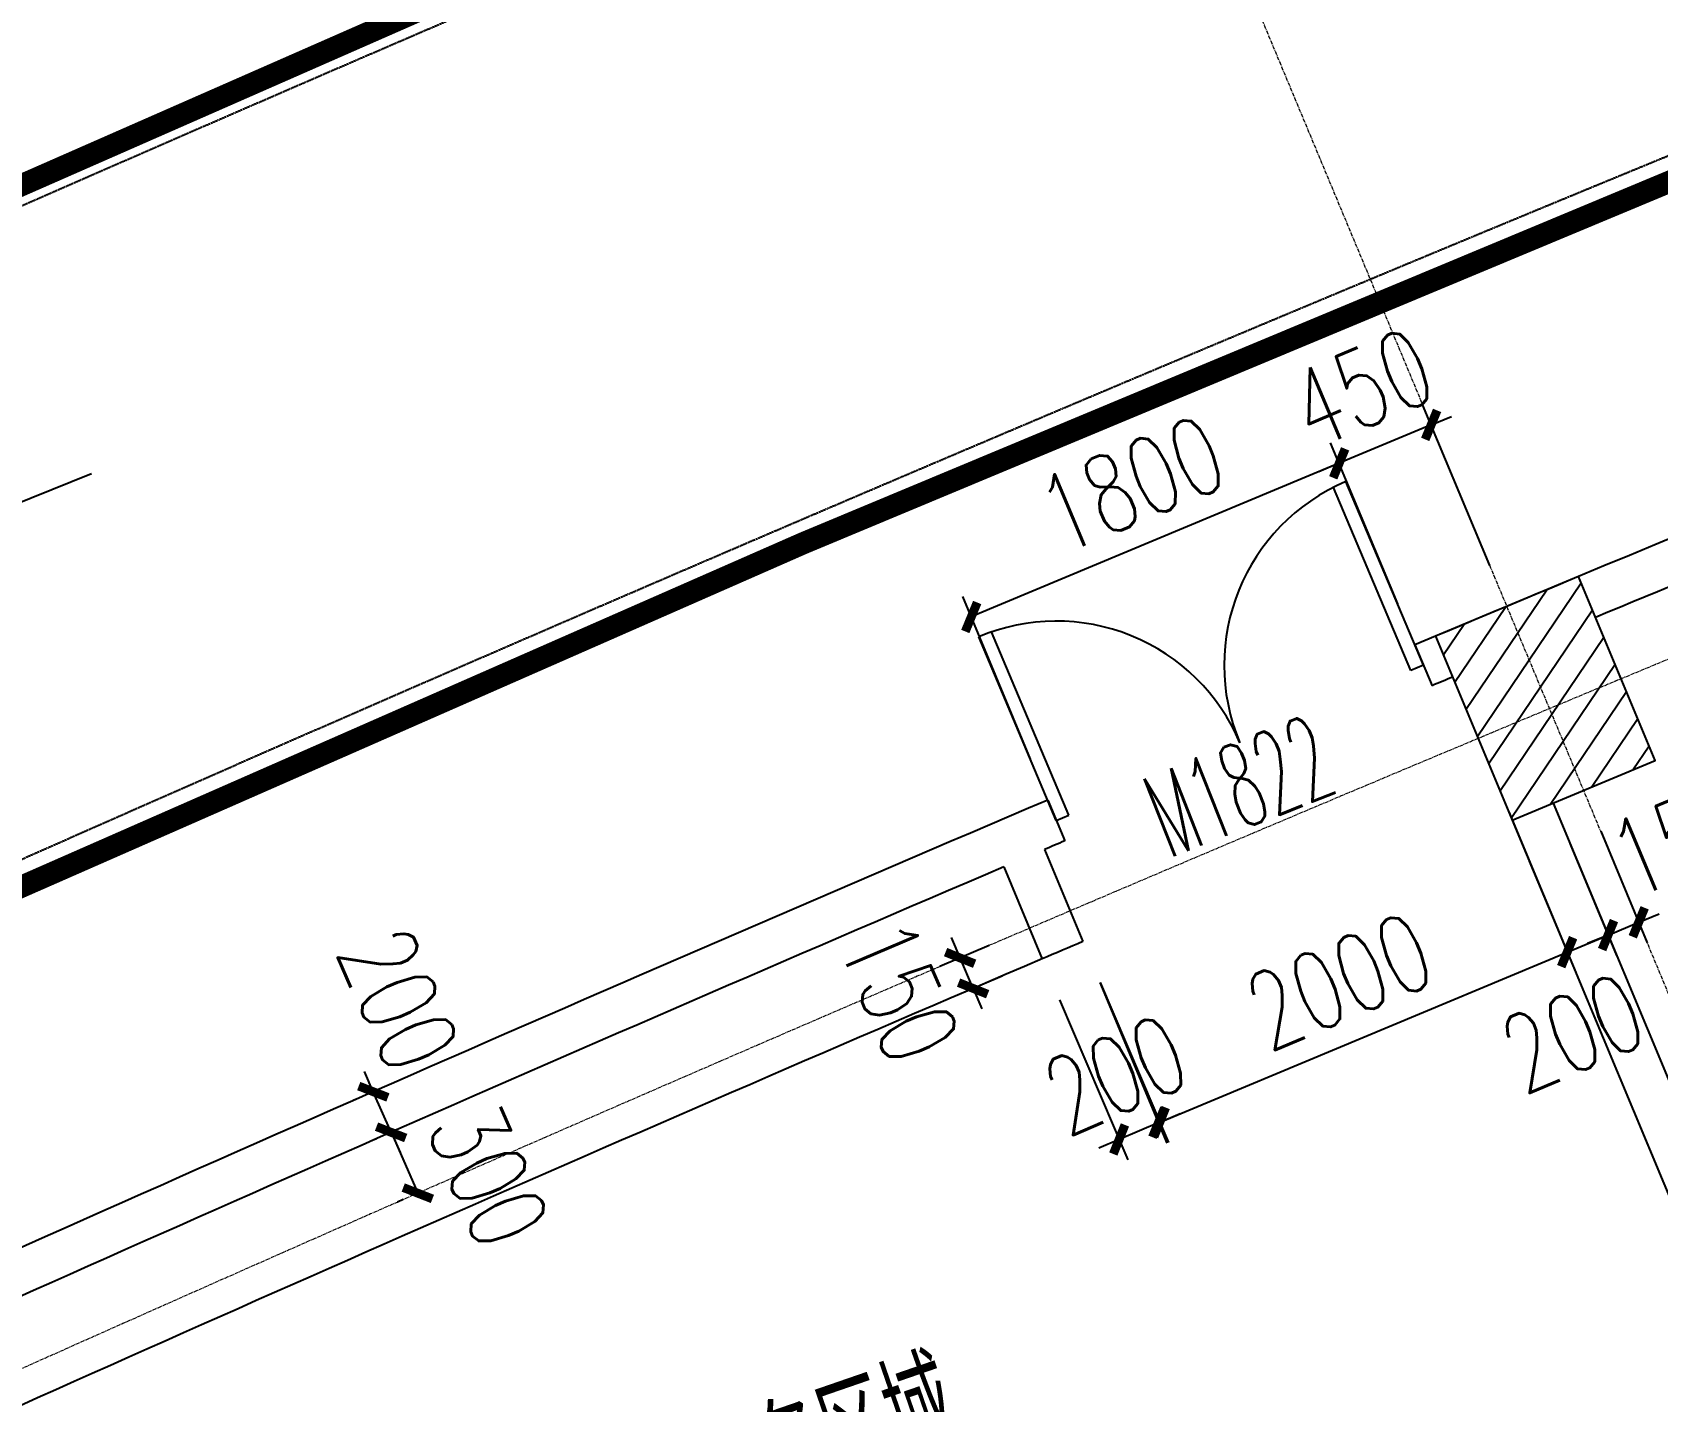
# Model space of a CAD drawing. Header units: millimetres. Extents: x -167 to 12027559, y -6694179 to 6449.
# Drawn here: x 11655707 to 11663045, y -6418871 to -6412690 of the extents above; entities that cross this region are included whole.
import ezdxf
from ezdxf.enums import TextEntityAlignment as Align

# ---------------------------------------------------------------- set-up
doc = ezdxf.new("R2010")
doc.units = ezdxf.units.MM
doc.header["$LTSCALE"] = 10
for name, pattern in [('A1-RG-AXIS$0$CENTER', [50.8, 31.75, -6.35, 6.35, -6.35]), ('A1-RI-F1$0$442 Site - clean$0$HIDDEN2', [0.1875, 0.125, -0.0625]), ('A1-RI-F1$0$442 Site - Ground$0$HIDDEN2', [0.1875, 0.125, -0.0625]), ('A1-RI-F1$0$CENTER2', [1.125, 0.75, -0.125, 0.125, -0.125]), ('A1-RI-F1$0$DASHDOT', [1, 0.5, -0.25, 0, -0.25])]:
    doc.linetypes.add(name, pattern=pattern)
for name, color, linetype in [('A1-RD-1F$0$A-GLAZ', 140, 'Continuous'), ('A1-RG-AXIS$0$A-COLU-HATH', 8, 'Continuous'), ('A1-RG-AXIS$0$A-COLUMN', 7, 'Continuous'), ('A1-RG-AXIS$0$A2-RG-AXIS-150$0$A-DIMS-100', 1, 'Continuous'), ('A1-RI-F1$0$0M-防火分区、防烟分区', 30, 'A1-RI-F1$0$DASHDOT'), ('A1-RI-F1$0$442 Site - Ground$0$mry-overhead', 253, 'A1-RI-F1$0$442 Site - Ground$0$HIDDEN2'), ('A1-RI-F1$0$A-DIMS-1：100', 1, 'Continuous'), ('A1-RI-F1$0$A-DOOR', 32, 'Continuous'), ('A1-RI-F1$0$A-FIXT', 55, 'Continuous'), ('A1-RI-F1$0$A-FUZHUXIAN', 55, 'Continuous'), ('A1-RI-F1$0$A-STRS-TREA', 50, 'Continuous'), ('A1-RI-F1$0$A-SYMB-AREA', 4, 'Continuous'), ('A1-RI-F1$0$A-SYMB-NAME', 4, 'Continuous'), ('A1-RI-F1$0$A-WALL', 7, 'Continuous'), ('A1-RI-F1$0$G-ACCS', 7, 'Continuous'), ('A1-RI-F1$0$N-SYMB-DOOR', 13, 'Continuous'), ('A1-RI-F1$0$N-SYMB-DOOR1', 13, 'Continuous'), ('A1-RI-F1$0$N-SYMB-DOOR2', 13, 'Continuous'), ('A1-RI-F1$0$道路中线_内部道路', 3, 'A1-RI-F1$0$CENTER2')]:
    doc.layers.add(name, color=color, linetype=linetype)
doc.layers.add('A1-RG-AXIS$0$A-GRID', color=1, linetype='A1-RG-AXIS$0$CENTER', lineweight=9)
doc.styles.add('A1-RG-AXIS$0$A2-RG-AXIS-150$0$XD2008', font='romans.shx', dxfattribs={"width": 0.7})
doc.styles.add('A1-RI-F1$0$ECADI', font='gbeitc.shx', dxfattribs={"width": 0.7, "bigfont": 'gbcbig.shx'})
doc.styles.add('A1-RI-F1$0$ECADI-SYM', font='simplex.shx', dxfattribs={"width": 0.7, "bigfont": 'hztxt.shx'})
doc.styles.add('A1-RI-F1$0$XD2008', font='txt.shx', dxfattribs={"width": 0.7, "bigfont": 'xd-hztxt.shx'})
doc.dimstyles.new('A1-RG-AXIS$0$A2-RG-AXIS-150$0$XD100', dxfattribs={"dimscale": 100, "dimtxt": 5.5, "dimasz": 1.5, "dimexe": 1, "dimexo": 2, "dimgap": 0.5, "dimtad": 1, "dimdec": 0, "dimdsep": 46, "dimtxsty": 'A1-RG-AXIS$0$A2-RG-AXIS-150$0$XD2008', "dimblk": 'A1-RG-AXIS$0$A2-RG-AXIS-150$0$_ArchTick', "dimcen": 2.5, "dimclrt": 4, "dimaunit": 1, "dimadec": 3, "dimazin": 0, "dimtfac": 1, "dimtdec": 0, "dimtix": 1, "dimtmove": 0, "dimatfit": 3, "dimfxl": 0, "dimtolj": 1, "dimtzin": 0, "dimarcsym": 0})
doc.dimstyles.new('A1-RI-F1$0$XD100$0', dxfattribs={"dimscale": 100, "dimtxt": 3.5, "dimasz": 2, "dimexe": 1, "dimexo": 2, "dimgap": 1, "dimtad": 1, "dimdec": 0, "dimdsep": 46, "dimtxsty": 'A1-RI-F1$0$XD2008', "dimblk1": 'A1-RI-F1$0$_ArchTick', "dimblk2": 'A1-RI-F1$0$_ArchTick', "dimsah": 1, "dimcen": 2.5, "dimclrd": 1, "dimclre": 1, "dimclrt": 4, "dimaunit": 1, "dimadec": 0, "dimazin": 0, "dimtfac": 1, "dimtdec": 0, "dimtix": 1, "dimtmove": 2, "dimatfit": 3, "dimfxl": 0, "dimtolj": 1, "dimtzin": 0, "dimarcsym": 0})

# ---------------------------------------------------------------- blocks, each defined once
blk = doc.blocks.new('A1-RI-F1$0$1500')
at = {"layer": 'A1-RI-F1$0$A-DOOR'}
for p, q in [((0, 100), (0, 850)), ((51.4, 100), (51.4, 848.2)), ((1448.6, 100), (1448.6, 848.2)), ((1500, 100), (1500, 850)), ((0, 100), (51.4, 100)), ((1500, 100), (1448.6, 100))]:
    blk.add_line(p, q, dxfattribs=at)
for centre, start, end in [((0, 100), 0, 90), ((1500, 100), 90, 180)]:
    blk.add_arc(centre, 750, start, end, dxfattribs=at)
blk = doc.blocks.new('A1-RI-F1$0$5erhfh')
at = {"layer": 'A1-RI-F1$0$A-SYMB-AREA', "style": 'A1-RI-F1$0$ECADI', "width": 0.7}
blk.add_attdef('340M2', text='', height=2.5, dxfattribs=at).set_placement((0, 1.25), align=Align.MIDDLE_LEFT)
at = {"layer": 'A1-RI-F1$0$A-SYMB-NAME', "style": 'A1-RI-F1$0$ECADI', "width": 0.7}
blk.add_attdef('CHINESENAME', (-12.29, 3.09), '', height=4.5, dxfattribs=at)
blk = doc.blocks.new('A1-RG-AXIS$0$A2-RG-AXIS-150$0$_ArchTick')
at = {"color": 0, "linetype": 'ByBlock', "const_width": 0.4}
blk.add_lwpolyline([(-0.5, -0.5), (0.5, 0.5)], dxfattribs=at)
blk = doc.blocks.new('*D681')
at = {"layer": 'A1-RG-AXIS$0$A2-RG-AXIS-150$0$A-DIMS-100', "color": 0, "lineweight": -2, "ltscale": 3}
for p, q in [((11670910, -6387267.3), (11670915.9, -6387284)), ((11580897.2, -6435951), (11580908, -6435965))]:
    blk.add_line(p, q, dxfattribs=at)
blk.add_arc((11778731.9, -6694178.6), 325182.4, 109.357031, 127.456634, dxfattribs=at)
at = {"layer": 'Defpoints', "color": 0, "ltscale": 3}
for p in [(11670976.3, -6387456), (11639299.9, -6400406.2), (11581018.9, -6436109.7), (11778731.9, -6694178.6)]:
    blk.add_point(p, dxfattribs=at)
at = {"layer": 'A1-RG-AXIS$0$A2-RG-AXIS-150$0$A-DIMS-100', "color": 0, "lineweight": -2, "ltscale": 3, "xscale": 150, "yscale": 150, "zscale": 150}
for p, rotation in [((11670949, -6387378.3), 19.35703132825471), ((11580968.8, -6436044.4), 217.4566338573137)]:
    blk.add_blockref('A1-RG-AXIS$0$A2-RG-AXIS-150$0$_ArchTick', p, dxfattribs=dict(at, rotation=rotation))
at = {"layer": 'A1-RG-AXIS$0$A2-RG-AXIS-150$0$A-DIMS-100', "color": 4, "ltscale": 3, "insert": (11623903.2, -6407910.6), "char_height": 375, "attachment_point": 5, "rotation": 28.40683, "style": 'A1-RG-AXIS$0$A2-RG-AXIS-150$0$XD2008'}
blk.add_mtext('\\A1;18°5\'59"', dxfattribs=at)
blk = doc.blocks.new('A1-RG-AXIS$0$colu')
at = {"layer": 'A1-RG-AXIS$0$A-COLU-HATH', "linetype": 'ByBlock'}
h = blk.add_hatch(dxfattribs=at)
h.set_pattern_fill('ANSI31', color=256, scale=888, angle=11, style=0)
h.set_pattern_definition([(56, (-5304, 12651), (-92.02317055, 62.0704123), [])])
h.paths.add_polyline_path([(11591264.2, -6433838.8), (11591158.5, -6433556.8), (11590222.1, -6433907.7), (11590399.9, -6434382.1)])
h.paths.add_polyline_path([(11582705.6, -6437301.3), (11582516, -6436795.2), (11581579.6, -6437146.1), (11581701, -6437474.4)])
h.paths.add_polyline_path([(11590471.6, -6449023.6), (11591079.8, -6449817.4), (11591635.4, -6449391.7), (11591027.3, -6448597.9)])
h.paths.add_polyline_path([(11597647.1, -6443800.1), (11598173.7, -6444529.9), (11598741.4, -6444120.4), (11598214.8, -6443390.5)])
h.paths.add_polyline_path([(11585545.5, -6442593.7), (11586153.7, -6443387.5), (11586709.3, -6442961.8), (11586101.2, -6442168)])
h.paths.add_polyline_path([(11592849.2, -6437150.3), (11593375.8, -6437880.2), (11593943.4, -6437470.6), (11593416.8, -6436740.7)])
h.paths.add_polyline_path([(11606394.6, -6455923.8), (11606921.2, -6456653.6), (11607488.9, -6456244), (11606962.3, -6455514.2)])
h.paths.add_polyline_path([(11601625.9, -6449314.5), (11602152.5, -6450044.4), (11602720.2, -6449634.8), (11602193.6, -6448905)])
edge = h.paths.add_edge_path()
edge.add_arc((11595249.5, -6454684.4), 425, 0, 360)
edge = h.paths.add_edge_path()
edge.add_arc((11600175.9, -6461114.9), 425, 0, 360)
h.paths.add_polyline_path([(11613306.9, -6451073.5), (11613812.4, -6451818.2), (11614391.5, -6451425.1), (11613886.1, -6450680.4)])
h.paths.add_polyline_path([(11620355.7, -6446423.7), (11620839.5, -6447182.6), (11621429.7, -6446806.3), (11620945.9, -6446047.4)])
h.paths.add_polyline_path([(11615974.2, -6439551.7), (11616458.1, -6440310.5), (11617048.3, -6439934.2), (11616564.5, -6439175.3)])
h.paths.add_polyline_path([(11608730, -6444330.1), (11609235.4, -6445074.8), (11609814.6, -6444681.6), (11609309.2, -6443937)])
h.paths.add_polyline_path([(11600306.1, -6431918.8), (11600811.6, -6432663.5), (11601390.7, -6432270.4), (11600885.3, -6431525.7)])
h.paths.add_polyline_path([(11607910.2, -6426903.7), (11608394.1, -6427662.5), (11608984.3, -6427286.2), (11608500.5, -6426527.3)])
h.paths.add_polyline_path([(11630302.3, -6423284.6), (11630692.9, -6423982.7), (11631129.2, -6423738.6), (11630738.6, -6423040.4)])
h.paths.add_polyline_path([(11626248.1, -6416039.2), (11626638.7, -6416737.4), (11627075.1, -6416493.2), (11626684.4, -6415795.1)])
h.paths.add_polyline_path([(11627535, -6441978.3), (11627996.9, -6442750.7), (11628597.7, -6442391.5), (11628135.8, -6441619.1)])
h.paths.add_polyline_path([(11634839, -6437740.8), (11635278.5, -6438526.2), (11635889.4, -6438184.4), (11635449.9, -6437399)])
h.paths.add_polyline_path([(11615655.2, -6422108.9), (11616117.1, -6422881.3), (11616717.9, -6422522.1), (11616256, -6421749.7)])
h.paths.add_polyline_path([(11619863.2, -6429146.9), (11620325, -6429919.3), (11620925.8, -6429560.1), (11620464, -6428787.6)])
h.paths.add_polyline_path([(11630859.3, -6430628.5), (11631298.8, -6431413.9), (11631909.7, -6431072.1), (11631470.2, -6430286.7)])
h.paths.add_polyline_path([(11627538.8, -6424694.4), (11627978.3, -6425479.8), (11628589.1, -6425138), (11628149.7, -6424352.6)])
h.paths.add_polyline_path([(11623352.7, -6434983.2), (11623814.5, -6435755.7), (11624415.3, -6435396.5), (11623953.5, -6434624)])
h.paths.add_polyline_path([(11623534.7, -6417538.5), (11623974.1, -6418323.9), (11624585, -6417982.1), (11624145.5, -6417196.7)])
h.paths.add_polyline_path([(11635339.1, -6420464.1), (11635755.9, -6421261.8), (11636376.3, -6420937.7), (11635959.6, -6420140)])
h.paths.add_polyline_path([(11645506.5, -6407137.9), (11645842, -6407864.2), (11645388.1, -6408073.9), (11645052.6, -6407347.6)])
h.paths.add_polyline_path([(11648218.5, -6414201.1), (11648554, -6414927.4), (11649007.9, -6414717.7), (11648672.4, -6413991.5)])
h.paths.add_polyline_path([(11649797, -6429903.6), (11650190.6, -6430712.9), (11650820.1, -6430406.7), (11650426.4, -6429597.4)])
h.paths.add_polyline_path([(11632162.7, -6412872.3), (11631542.2, -6413196.4), (11632283.1, -6414614.6), (11632903.5, -6414290.4)])
h.paths.add_polyline_path([(11648552.6, -6404922.5), (11647914.6, -6405210.5), (11648572.8, -6406668.9), (11649210.9, -6406380.9)])
h.paths.add_polyline_path([(11638487.9, -6426491.2), (11638904.6, -6427288.9), (11639525, -6426964.7), (11639108.3, -6426167.1)])
h.paths.add_polyline_path([(11646232.1, -6422574.6), (11646625.7, -6423383.9), (11647255.2, -6423077.7), (11646861.6, -6422268.4)])
h.paths.add_polyline_path([(11643257.7, -6416459.6), (11643651.4, -6417268.9), (11644280.8, -6416962.8), (11643887.2, -6416153.4)])
edge = h.paths.add_edge_path()
edge.add_arc((11640554, -6410100.5), 425, 0, 360)
h.paths.add_polyline_path([(11642261.7, -6433714.8), (11642678.5, -6434512.5), (11643298.9, -6434188.4), (11642882.2, -6433390.7)])
h.paths.add_polyline_path([(11657438.5, -6426310.3), (11657808.8, -6427130.6), (11658446.8, -6426842.6), (11658076.5, -6426022.3)])
h.paths.add_polyline_path([(11654085.6, -6418882), (11654455.8, -6419702.3), (11655093.8, -6419414.3), (11654723.6, -6418594)])
h.paths.add_polyline_path([(11659423.4, -6409140.7), (11659769.9, -6409971.3), (11660416, -6409701.8), (11660069.4, -6408871.2)])
h.paths.add_polyline_path([(11651288, -6412684.1), (11651658.2, -6413504.4), (11652296.3, -6413216.4), (11651926, -6412396.1)])
h.paths.add_polyline_path([(11672567.5, -6404094.9), (11672841.4, -6404846.5), (11673311.2, -6404675.2), (11673037.2, -6403923.6)])
h.paths.add_polyline_path([(11669749.3, -6396288.4), (11670092.2, -6397229.1), (11670561.8, -6397057.7), (11670219.1, -6396117.2)])
h.paths.add_polyline_path([(11678236.4, -6409177.5), (11678567.9, -6410121), (11679228.3, -6409889), (11678896.8, -6408945.5)])
h.paths.add_polyline_path([(11675949.4, -6402667.6), (11676280.8, -6403611.1), (11676941.3, -6403379), (11676609.8, -6402435.6)])
h.paths.add_polyline_path([(11662041.8, -6415416.4), (11662388.4, -6416247), (11663034.4, -6415977.4), (11662687.8, -6415146.8)])
h.paths.add_polyline_path([(11670094.3, -6412180.7), (11670416.9, -6413020.9), (11671070.4, -6412770), (11670747.8, -6411929.8)])
h.paths.add_polyline_path([(11656265.8, -6401573.1), (11656650.9, -6402495.9), (11657296.9, -6402226.4), (11656911.8, -6401303.5)])
h.paths.add_polyline_path([(11664718.2, -6398177.2), (11665076.6, -6399110.8), (11665730.1, -6398859.9), (11665371.7, -6397926.3)])
h.paths.add_polyline_path([(11667657.1, -6405832.5), (11667979.7, -6406672.7), (11668633.2, -6406421.8), (11668310.6, -6405581.6)])
h.paths.add_polyline_path([(11673264.6, -6395025.5), (11673596.1, -6395968.9), (11674256.5, -6395736.9), (11673925, -6394793.5)])
edge = h.paths.add_edge_path()
edge.add_arc((11681417.1, -6417175.4), 425, 0, 360)
h.paths.add_polyline_path([(11673015.3, -6419789.2), (11673337.9, -6420629.5), (11673991.4, -6420378.6), (11673668.8, -6419538.4)])
h.paths.add_polyline_path([(11665180.1, -6422937.9), (11665526.7, -6423768.5), (11666172.7, -6423499), (11665826.1, -6422668.4)])
at = {"layer": 'A1-RG-AXIS$0$A-COLUMN'}
blk.add_lwpolyline([(11662041.8, -6415416.4), (11662388.4, -6416247), (11663034.4, -6415977.4), (11662687.8, -6415146.8)], close=True, dxfattribs=at)
blk = doc.blocks.new('A1-RI-F1$0$_ArchTick')
at = {"color": 0, "linetype": 'ByBlock', "const_width": 0.4}
blk.add_lwpolyline([(-0.5, -0.5), (0.5, 0.5)], dxfattribs=at)
blk = doc.blocks.new('*D208')
at = {"layer": 'A1-RI-F1$0$A-DIMS-1：100', "color": 1, "linetype": 'ByBlock', "lineweight": -2}
for p, q in [((11662287.8, -6415097.1), (11661984, -6414369.7)), ((11662022.6, -6414462), (11662114.9, -6414423.5)), ((11662022.6, -6414462), (11661607.3, -6414635.4)), ((11661872.5, -6415270.5), (11661568.8, -6414543.1)), ((11661607.3, -6414635.4), (11661515.1, -6414674))]:
    blk.add_line(p, q, dxfattribs=at)
at = {"layer": 'Defpoints', "color": 0, "linetype": 'ByBlock'}
for p in [(11661607.3, -6414635.4), (11662364.8, -6415281.6), (11661949.6, -6415455)]:
    blk.add_point(p, dxfattribs=at)
at = {"layer": 'A1-RI-F1$0$A-DIMS-1：100', "color": 1, "linetype": 'ByBlock', "lineweight": -2, "xscale": 100, "yscale": 100, "zscale": 100}
for p, rotation in [((11662022.6, -6414462), 202.6647225736294), ((11661607.3, -6414635.4), 22.66472257362944)]:
    blk.add_blockref('A1-RI-F1$0$_ArchTick', p, dxfattribs=dict(at, rotation=rotation))
at = {"layer": 'A1-RI-F1$0$A-DIMS-1：100', "color": 4, "linetype": 'ByBlock', "insert": (11661709, -6414295), "char_height": 350, "attachment_point": 5, "rotation": 22.66472, "style": 'A1-RI-F1$0$XD2008'}
blk.add_mtext('\\A1;450', dxfattribs=at)
blk = doc.blocks.new('*D209')
at = {"layer": 'A1-RI-F1$0$A-DIMS-1：100', "color": 1, "linetype": 'ByBlock', "lineweight": -2}
for p, q in [((11661872.5, -6415270.5), (11661568.8, -6414543.1)), ((11661607.3, -6414635.4), (11659945.9, -6415329.2)), ((11660214, -6415971.2), (11659907.4, -6415236.9))]:
    blk.add_line(p, q, dxfattribs=at)
at = {"layer": 'Defpoints', "color": 0, "linetype": 'ByBlock'}
for p in [(11659945.9, -6415329.2), (11661949.6, -6415455), (11660291.1, -6416155.7)]:
    blk.add_point(p, dxfattribs=at)
at = {"layer": 'A1-RI-F1$0$A-DIMS-1：100', "color": 1, "linetype": 'ByBlock', "lineweight": -2, "xscale": 100, "yscale": 100, "zscale": 100}
for p, rotation in [((11661607.3, -6414635.4), 22.66472258939915), ((11659945.9, -6415329.2), 202.6647225893991)]:
    blk.add_blockref('A1-RI-F1$0$_ArchTick', p, dxfattribs=dict(at, rotation=rotation))
at = {"layer": 'A1-RI-F1$0$A-DIMS-1：100', "color": 4, "linetype": 'ByBlock', "insert": (11660670.7, -6414728.6), "char_height": 350, "attachment_point": 5, "rotation": 22.66472, "style": 'A1-RI-F1$0$XD2008'}
blk.add_mtext('\\A1;1800', dxfattribs=at)
blk = doc.blocks.new('*D210')
at = {"layer": 'A1-RI-F1$0$A-DIMS-1：100', "color": 1, "linetype": 'ByBlock', "lineweight": -2}
for p, q in [((11662372.7, -6416209.3), (11662675.3, -6416934.7)), ((11660791, -6417612.5), (11662636.8, -6416842.4)), ((11660526.9, -6416979.4), (11660829.5, -6417704.8))]:
    blk.add_line(p, q, dxfattribs=at)
at = {"layer": 'Defpoints', "color": 0, "linetype": 'ByBlock'}
for p in [(11662295.6, -6416024.7), (11660449.9, -6416794.9), (11662636.8, -6416842.4)]:
    blk.add_point(p, dxfattribs=at)
at = {"layer": 'A1-RI-F1$0$A-DIMS-1：100', "color": 1, "linetype": 'ByBlock', "lineweight": -2, "xscale": 100, "yscale": 100, "zscale": 100}
for p, rotation in [((11662636.8, -6416842.4), 22.64787144679644), ((11660791, -6417612.5), 202.6478714467964)]:
    blk.add_blockref('A1-RI-F1$0$_ArchTick', p, dxfattribs=dict(at, rotation=rotation))
at = {"layer": 'A1-RI-F1$0$A-DIMS-1：100', "color": 4, "linetype": 'ByBlock', "insert": (11661608, -6416973.7), "char_height": 350, "attachment_point": 5, "rotation": 22.64787, "style": 'A1-RI-F1$0$XD2008'}
blk.add_mtext('\\A1;2000', dxfattribs=at)
blk = doc.blocks.new('*D211')
at = {"layer": 'A1-RI-F1$0$A-DIMS-1：100', "color": 1, "linetype": 'ByBlock', "lineweight": -2}
for p, q in [((11660528.4, -6416978.8), (11660836.8, -6417701.5)), ((11660344.4, -6417057.3), (11660652.9, -6417780)), ((11660797.6, -6417609.6), (11660889.6, -6417570.3)), ((11660797.6, -6417609.6), (11660613.6, -6417688.1)), ((11660613.6, -6417688.1), (11660521.7, -6417727.3))]:
    blk.add_line(p, q, dxfattribs=at)
at = {"layer": 'Defpoints', "color": 0, "linetype": 'ByBlock'}
for p in [(11660449.9, -6416794.9), (11660265.9, -6416873.4), (11660613.6, -6417688.1)]:
    blk.add_point(p, dxfattribs=at)
at = {"layer": 'A1-RI-F1$0$A-DIMS-1：100', "color": 1, "linetype": 'ByBlock', "lineweight": -2, "xscale": 100, "yscale": 100, "zscale": 100}
for p, rotation in [((11660797.6, -6417609.6), 203.1128739161504), ((11660613.6, -6417688.1), 23.11287391615045)]:
    blk.add_blockref('A1-RI-F1$0$_ArchTick', p, dxfattribs=dict(at, rotation=rotation))
at = {"layer": 'A1-RI-F1$0$A-DIMS-1：100', "color": 4, "linetype": 'ByBlock', "insert": (11660597.7, -6417395.9), "char_height": 350, "attachment_point": 5, "rotation": 23.11287, "style": 'A1-RI-F1$0$XD2008'}
blk.add_mtext('\\A1;200', dxfattribs=at)
blk = doc.blocks.new('A1-RD-1F')
at = {"layer": 'A1-RD-1F$0$A-GLAZ', "ltscale": 0.25}
for radius, start, end in [(292800, 108.984811, 127.828852), (292500, 108.926088, 127.887577)]:
    blk.add_arc((11778729.3, -6694180.2), radius, start, end, dxfattribs=at)
blk = doc.blocks.new('*D631')
at = {"layer": 'A1-RI-F1$0$A-DIMS-1：100', "color": 1, "linetype": 'ByBlock', "lineweight": -2}
for p, q in [((11657260.5, -6417684.8), (11657234.7, -6417696.1)), ((11657326.3, -6417655.9), (11657446.9, -6417930.8)), ((11657381.1, -6417959.7), (11657355.3, -6417971))]:
    blk.add_line(p, q, dxfattribs=at)
at = {"layer": 'Defpoints', "color": 0, "linetype": 'ByBlock'}
for p in [(11657443.7, -6417604.4), (11657446.9, -6417930.8), (11657564.2, -6417879.4)]:
    blk.add_point(p, dxfattribs=at)
at = {"layer": 'A1-RI-F1$0$A-DIMS-1：100', "color": 1, "linetype": 'ByBlock', "lineweight": -2, "xscale": 100, "yscale": 100, "zscale": 100}
for p, rotation in [((11657326.3, -6417655.9), 113.6792733914872), ((11657446.9, -6417930.8), 293.6792733914872)]:
    blk.add_blockref('A1-RI-F1$0$_ArchTick', p, dxfattribs=dict(at, rotation=rotation))
at = {"layer": 'A1-RI-F1$0$A-DIMS-1：100', "color": 4, "linetype": 'ByBlock', "insert": (11657765.7, -6417852), "char_height": 350, "attachment_point": 5, "rotation": 293.67927, "style": 'A1-RI-F1$0$XD2008'}
blk.add_mtext('\\A1;300', dxfattribs=at)
blk = doc.blocks.new('*D632')
at = {"layer": 'A1-RI-F1$0$A-DIMS-1：100', "color": 1, "linetype": 'ByBlock', "lineweight": -2}
for p, q in [((11657246, -6417472.7), (11657205.8, -6417381.2)), ((11657180.2, -6417501.6), (11657154.4, -6417512.9)), ((11657326.3, -6417655.9), (11657246, -6417472.7)), ((11657260.5, -6417684.8), (11657234.7, -6417696.1)), ((11657326.3, -6417655.9), (11657366.5, -6417747.5))]:
    blk.add_line(p, q, dxfattribs=at)
at = {"layer": 'Defpoints', "color": 0, "linetype": 'ByBlock'}
for p in [(11657363.3, -6417421.3), (11657246, -6417472.7), (11657443.7, -6417604.4)]:
    blk.add_point(p, dxfattribs=at)
at = {"layer": 'A1-RI-F1$0$A-DIMS-1：100', "color": 1, "linetype": 'ByBlock', "lineweight": -2, "xscale": 100, "yscale": 100, "zscale": 100}
for p, rotation in [((11657246, -6417472.7), 293.6792734282998), ((11657326.3, -6417655.9), 113.6792734282998)]:
    blk.add_blockref('A1-RI-F1$0$_ArchTick', p, dxfattribs=dict(at, rotation=rotation))
at = {"layer": 'A1-RI-F1$0$A-DIMS-1：100', "color": 4, "linetype": 'ByBlock', "insert": (11657359.7, -6417056.4), "char_height": 350, "attachment_point": 5, "rotation": 293.67927, "style": 'A1-RI-F1$0$XD2008'}
blk.add_mtext('\\A1;200', dxfattribs=at)
blk = doc.blocks.new('A1-RI-F1$0$mc')
at = {"layer": 'A1-RI-F1$0$N-SYMB-DOOR', "style": 'A1-RI-F1$0$ECADI-SYM', "width": 0.7}
for tag, p in [('门窗主编号1', (55.7, -311.3)), ('门窗主编号2', (667.6, -311.3))]:
    blk.add_attdef(tag, p, '', height=180, dxfattribs=at)
at = {"layer": 'A1-RI-F1$0$N-SYMB-DOOR', "style": 'A1-RI-F1$0$ECADI-SYM', "width": 0.7, "flags": 1}
for tag, p in [('洞口尺寸(宽X高)', (55.6, -717.2)), ('备注', (57.1, -921.2))]:
    blk.add_attdef(tag, p, '', height=180, dxfattribs=at)
at = {"layer": 'A1-RI-F1$0$N-SYMB-DOOR1', "style": 'A1-RI-F1$0$ECADI-SYM', "width": 0.7}
blk.add_attdef('门窗辅编号1', (55.7, -516.1), '', height=180, dxfattribs=at)
at = {"layer": 'A1-RI-F1$0$N-SYMB-DOOR2', "style": 'A1-RI-F1$0$ECADI-SYM', "width": 0.7}
blk.add_attdef('门窗辅编号2', (311.5, -516.1), '', height=180, dxfattribs=at)
blk = doc.blocks.new('*D644')
at = {"layer": 'A1-RI-F1$0$A-DIMS-1：100', "color": 1, "linetype": 'ByBlock', "lineweight": -2}
for p, q in [((11662650, -6416354.6), (11662859.9, -6416857.7)), ((11662465.4, -6416431.6), (11662675.3, -6416934.7)), ((11662636.8, -6416842.4), (11662821.4, -6416765.4))]:
    blk.add_line(p, q, dxfattribs=at)
at = {"layer": 'Defpoints', "color": 0, "linetype": 'ByBlock'}
for p in [(11662573, -6416170), (11662388.4, -6416247), (11662821.4, -6416765.4)]:
    blk.add_point(p, dxfattribs=at)
at = {"layer": 'A1-RI-F1$0$A-DIMS-1：100', "color": 1, "linetype": 'ByBlock', "lineweight": -2, "xscale": 100, "yscale": 100, "zscale": 100}
for p, rotation in [((11662821.4, -6416765.4), 22.64787144689493), ((11662636.8, -6416842.4), 202.6478714468949)]:
    blk.add_blockref('A1-RI-F1$0$_ArchTick', p, dxfattribs=dict(at, rotation=rotation))
at = {"layer": 'A1-RI-F1$0$A-DIMS-1：100', "color": 4, "linetype": 'ByBlock', "insert": (11662661.9, -6417207), "char_height": 350, "attachment_point": 5, "rotation": 22.64787, "style": 'A1-RI-F1$0$XD2008'}
blk.add_mtext('\\A1;200', dxfattribs=at)
blk = doc.blocks.new('*D645')
at = {"layer": 'A1-RI-F1$0$A-DIMS-1：100', "color": 1, "linetype": 'ByBlock', "lineweight": -2}
for p, q in [((11662788.4, -6416296.8), (11662998.3, -6416799.9)), ((11662650, -6416354.6), (11662859.9, -6416857.7)), ((11662959.8, -6416707.6), (11663052.1, -6416669.1)), ((11662821.4, -6416765.4), (11662729.1, -6416803.9)), ((11662821.4, -6416765.4), (11662959.8, -6416707.6))]:
    blk.add_line(p, q, dxfattribs=at)
at = {"layer": 'Defpoints', "color": 0, "linetype": 'ByBlock'}
for p in [(11662711.4, -6416112.2), (11662573, -6416170), (11662959.8, -6416707.6)]:
    blk.add_point(p, dxfattribs=at)
at = {"layer": 'A1-RI-F1$0$A-DIMS-1：100', "color": 1, "linetype": 'ByBlock', "lineweight": -2, "xscale": 100, "yscale": 100, "zscale": 100}
for p, rotation in [((11662959.8, -6416707.6), 202.647871445773), ((11662821.4, -6416765.4), 22.64787144577307)]:
    blk.add_blockref('A1-RI-F1$0$_ArchTick', p, dxfattribs=dict(at, rotation=rotation))
at = {"layer": 'A1-RI-F1$0$A-DIMS-1：100', "color": 4, "linetype": 'ByBlock', "insert": (11663153.2, -6416324.4), "char_height": 350, "attachment_point": 5, "rotation": 22.64787, "style": 'A1-RI-F1$0$XD2008'}
blk.add_mtext('\\A1;150', dxfattribs=at)
blk = doc.blocks.new('*D657')
at = {"layer": 'A1-RI-F1$0$A-DIMS-1：100', "color": 1, "linetype": 'ByBlock', "lineweight": -2}
for p, q in [((11660026.6, -6416812.5), (11659803.5, -6416907.8)), ((11659895.5, -6416868.5), (11659856.2, -6416776.5)), ((11659954.3, -6417006.2), (11659895.5, -6416868.5)), ((11660085.4, -6416950.3), (11659862.4, -6417045.5)), ((11659954.3, -6417006.2), (11659993.6, -6417098.2))]:
    blk.add_line(p, q, dxfattribs=at)
at = {"layer": 'Defpoints', "color": 0, "linetype": 'ByBlock'}
for p in [(11660210.5, -6416733.9), (11659895.5, -6416868.5), (11660269.3, -6416871.7)]:
    blk.add_point(p, dxfattribs=at)
at = {"layer": 'A1-RI-F1$0$A-DIMS-1：100', "color": 1, "linetype": 'ByBlock', "lineweight": -2, "xscale": 100, "yscale": 100, "zscale": 100}
for p, rotation in [((11659895.5, -6416868.5), 293.1316624463976), ((11659954.3, -6417006.2), 113.1316624463976)]:
    blk.add_blockref('A1-RI-F1$0$_ArchTick', p, dxfattribs=dict(at, rotation=rotation))
at = {"layer": 'A1-RI-F1$0$A-DIMS-1：100', "color": 4, "linetype": 'ByBlock', "insert": (11659621.9, -6417019.4), "char_height": 350, "attachment_point": 5, "rotation": 293.13166, "style": 'A1-RI-F1$0$XD2008'}
blk.add_mtext('\\A1;150', dxfattribs=at)
blk = doc.blocks.new('A1-RI-F1$0$A$C6B365CFD')
at = {"layer": 'A1-RI-F1$0$道路中线_内部道路', "ltscale": 10}
blk.add_arc((240588.4, -192829.3), 331118.5, 95.274126, 136.563345, dxfattribs=at)
blk = doc.blocks.new('A1-RG-AXIS')
at = {"layer": 'A1-RG-AXIS$0$A-GRID', "linetype": 'A1-RG-AXIS$0$CENTER', "ltscale": 0.05}
blk.add_lwpolyline([(11682866.1, -6392336.6, 0.10373), (11569674.9, -6456283.6, 0.10373)], format="xyb", dxfattribs=at)
blk.add_lwpolyline([(11669336.1, -6431989.7), (11653315.8, -6393593.7)], dxfattribs=at)
at = {"layer": 'A1-RG-AXIS$0$A-GRID', "ltscale": 0.05}
for points in [[(11690526.8, -6414141.5, 0.104527), (11584753.6, -6473784.9)], [(11691982.8, -6418505.6, 0.104638), (11587756.3, -6477270.1)]]:
    blk.add_lwpolyline(points, format="xyb", dxfattribs=at)
at = {"layer": 'A1-RG-AXIS$0$A-GRID', "linetype": 'A1-RG-AXIS$0$CENTER', "ltscale": 0.05}
blk.add_arc((11778731.9, -6694178.6), 308600, 107.574373, 131.323037, dxfattribs=at)
at = {"layer": 'A1-RG-AXIS$0$A-GRID', "ltscale": 0.05}
blk.add_arc((11778731.9, -6694178.6), 301700, 107.53359, 131.336201, dxfattribs=at)
at = {"layer": 'A1-RG-AXIS$0$A-COLU-HATH', "linetype": 'ByBlock'}
blk.add_blockref('A1-RG-AXIS$0$colu', (0, 0), dxfattribs=at)
at = {"layer": 'A1-RG-AXIS$0$A2-RG-AXIS-150$0$A-DIMS-100', "ltscale": 3}
dim = blk.add_angular_dim_3p(base=(11639299.9, -6400406.2), center=(11778731.9, -6694178.6), p1=(11670976.3, -6387456), p2=(11581018.9, -6436109.7), dimstyle='A1-RG-AXIS$0$A2-RG-AXIS-150$0$XD100', override={"dimtxt": 3.75, "dimadec": 4}, dxfattribs=at)
dim.commit()
dim.dimension.update_dxf_attribs({"geometry": '*D681', "text_midpoint": (11623903.2, -6407910.6)})
blk = doc.blocks.new('A1-RI-F1')
at = {"layer": 'A1-RI-F1$0$0M-防火分区、防烟分区', "const_width": 100}
blk.add_lwpolyline([(11654015.4, -6417268, -0.013948), (11669650.1, -6410744.6), (11668610.7, -6408037.3, 0.013952), (11652822.3, -6414624.8)], format="xyb", close=True, dxfattribs=at)
at = {"layer": 'A1-RI-F1$0$442 Site - Ground$0$mry-overhead', "ltscale": 20}
blk.add_lwpolyline([(11758094.7, -6402408, 0.007577), (11749262.8, -6403167.4), (11748849.8, -6399088.2, 0.055784), (11684355.1, -6412994.7), (11685659.4, -6416881.7, 0.084561), (11599102.7, -6463333.3), (11592164.5, -6454413.7), (11594248, -6452806.9, 0.000043), (11592636.5, -6450703.6, 0.017034), (11576445.4, -6463980.2), (11589775.6, -6479462.5, -0.164141), (11758553.3, -6408891.5, -0.164141)], format="xyb", dxfattribs=at)
at = {"layer": 'A1-RI-F1$0$A-DIMS-1：100', "linetype": 'ByBlock'}
blk.add_lwpolyline([(11654336.7, -6415341), (11655974.1, -6414681.5)], dxfattribs=at)
at = {"layer": 'A1-RI-F1$0$A-FIXT'}
blk.add_arc((11778731.9, -6694178.6), 301550.2, 113.131663, 114.226884, dxfattribs=at)
at = {"layer": 'A1-RI-F1$0$A-FUZHUXIAN', "linetype": 'A1-RI-F1$0$442 Site - clean$0$HIDDEN2', "ltscale": 3}
blk.add_lwpolyline([(11654065.4, -6417135.8, -0.013784), (11669520.9, -6410687.2), (11668553.2, -6408166.6, 0.013789), (11652954.6, -6414674.9)], format="xyb", close=True, dxfattribs=at)
at = {"layer": 'A1-RI-F1$0$A-STRS-TREA'}
for radius, end in [(288150, 129.400757), (287850, 129.459087)]:
    blk.add_arc((11778731.9, -6694178.6), radius, 94.045841, end, dxfattribs=at)
at = {"layer": 'A1-RI-F1$0$A-WALL', "linetype": 'ByBlock'}
for p, q in [((11661949.6, -6415455), (11662026.6, -6415639.6)), ((11660291.5, -6416155.6), (11660368.5, -6416340.1)), ((11662573, -6416170), (11664498.2, -6420784.3)), ((11660199.2, -6416194.1), (11660199.5, -6416194.8)), ((11662388.4, -6416247), (11664467.7, -6421230.6)), ((11660276.5, -6416379.4), (11660449.9, -6416794.9)), ((11660092.5, -6416457.9), (11660265.9, -6416873.4))]:
    blk.add_line(p, q, dxfattribs=at)
for centre, radius, start, end in [((11778731.9, -6694178.6), 302200.2, 111.068808, 112.58151), ((11778731.9, -6694178.6), 302000.2, 111.844131, 112.581466), ((11778731.9, -6694178.6), 302200.2, 112.581515, 112.733186), ((11778731.9, -6694178.6), 302000.2, 112.714271, 112.733243), ((11778731.9, -6694178.6), 302200.2, 113.074462, 114.226928), ((11778731.9, -6694178.6), 302000.2, 113.074744, 113.093717), ((11778731.9, -6694178.6), 302000.2, 113.131663, 114.226884), ((11779047.7, -6694925.2), 302360.6, 113.093924, 113.131824)]:
    blk.add_arc(centre, radius, start, end, dxfattribs=at)
at = {"linetype": 'ByBlock'}
blk.add_blockref('A1-RD-1F', (0, 0), dxfattribs=at)
at = {"color": 3, "linetype": 'ByBlock'}
blk.add_blockref('A1-RG-AXIS', (0, 0), dxfattribs=at)
at = {"layer": 'A1-RI-F1$0$A-DOOR', "xscale": 1.199999999853308, "yscale": 1.199999999853308, "zscale": 1.199999999853308, "rotation": 22.90381720223831}
blk.add_blockref('A1-RI-F1$0$1500', (11660376.7, -6416358.4), dxfattribs=at)
at = {"layer": 'A1-RI-F1$0$A-SYMB-NAME'}
ref = blk.add_blockref('A1-RI-F1$0$5erhfh', (11659044.8, -6419590), dxfattribs=dict(at, xscale=64.28571428610145, yscale=64.28571428610145, zscale=64.28571428610145, rotation=19.04648370828611))
ref.add_attrib('340M2', '72.73m2', (11658289.6, -6419892.5), dxfattribs={"layer": 'A1-RI-F1$0$A-SYMB-AREA', "height": 225, "rotation": 19.04648, "style": 'A1-RI-F1$0$XD2008', "width": 0.7})
ref.add_attrib('CHINESENAME', '前台服务区域', (11658233.1, -6419660.3), dxfattribs={"height": 450, "rotation": 19.04648, "style": 'A1-RI-F1$0$XD2008', "width": 0.7})
at = {"layer": 'A1-RI-F1$0$G-ACCS', "linetype": 'ByBlock'}
blk.add_blockref('A1-RI-F1$0$A$C6B365CFD', (11538192.7, -6501584.3), dxfattribs=at)
at = {"layer": 'A1-RI-F1$0$N-SYMB-DOOR'}
ref = blk.add_blockref('A1-RI-F1$0$mc', (11660587.1, -6416017.1), dxfattribs=dict(at, xscale=1.499999999347001, yscale=1.499999999347001, rotation=21.62193909836758))
ref.add_attrib('门窗主编号1', 'M1822', (11660836.8, -6416420.3), dxfattribs={"height": 375, "rotation": 21.62194, "style": 'A1-RI-F1$0$ECADI-SYM', "width": 0.5})
at = {"layer": 'A1-RI-F1$0$A-DIMS-1：100', "linetype": 'ByBlock'}
for p1, p2, distance, picture, middle in [((11662364.8, -6415281.6), (11661949.6, -6415455), -888.2, '*D208', (11661709, -6414295)), ((11660449.9, -6416794.9), (11662295.6, -6416024.7), -886, '*D210', (11661608, -6416973.7)), ((11660449.9, -6416794.9), (11660265.9, -6416873.4), 885.8, '*D211', (11660597.7, -6417395.9))]:
    dim = blk.add_aligned_dim(p1=p1, p2=p2, distance=distance, dimstyle='A1-RI-F1$0$XD100$0', override={"dimasz": 1, "dimadec": 2, "dimazin": 2}, dxfattribs=at)
    dim.commit()
    dim.dimension.update_dxf_attribs({"geometry": picture, "text_midpoint": middle})
dim = blk.add_linear_dim(base=(11659945.9, -6415329.2), p1=(11661949.6, -6415455), p2=(11660291.1, -6416155.7), angle=22.66472, dimstyle='A1-RI-F1$0$XD100$0', override={"dimasz": 1, "dimadec": 2, "dimazin": 2}, dxfattribs=at)
dim.commit()
dim.dimension.update_dxf_attribs({"geometry": '*D209', "text_midpoint": (11660670.7, -6414728.6)})
for base, p1, p2, angle, picture, middle in [((11662959.8, -6416707.6), (11662573, -6416170), (11662711.4, -6416112.2), 22.64787, '*D645', (11663153.2, -6416324.4)), ((11662821.4, -6416765.4), (11662388.4, -6416247), (11662573, -6416170), 22.64787, '*D644', (11662661.9, -6417207)), ((11657246, -6417472.7), (11657443.7, -6417604.4), (11657363.3, -6417421.3), 113.67927, '*D632', (11657359.7, -6417056.4)), ((11659895.5, -6416868.5), (11660269.3, -6416871.7), (11660210.5, -6416733.9), 113.13166, '*D657', (11659621.9, -6417019.4)), ((11657446.9, -6417930.8), (11657443.7, -6417604.4), (11657564.2, -6417879.4), 293.67927, '*D631', (11657765.7, -6417852))]:
    dim = blk.add_linear_dim(base=base, p1=p1, p2=p2, angle=angle, dimstyle='A1-RI-F1$0$XD100$0', override={"dimasz": 1, "dimadec": 2, "dimazin": 2}, dxfattribs=at)
    dim.commit()
    dim.dimension.update_dxf_attribs({"geometry": picture, "text_midpoint": middle, "dimtype": 129})

msp = doc.modelspace()

# ---------------------------------------------------------------- block references
at = {"color": 0}
msp.add_blockref('A1-RI-F1', (0, 0), dxfattribs=at)

doc.saveas('drawing.dxf')
